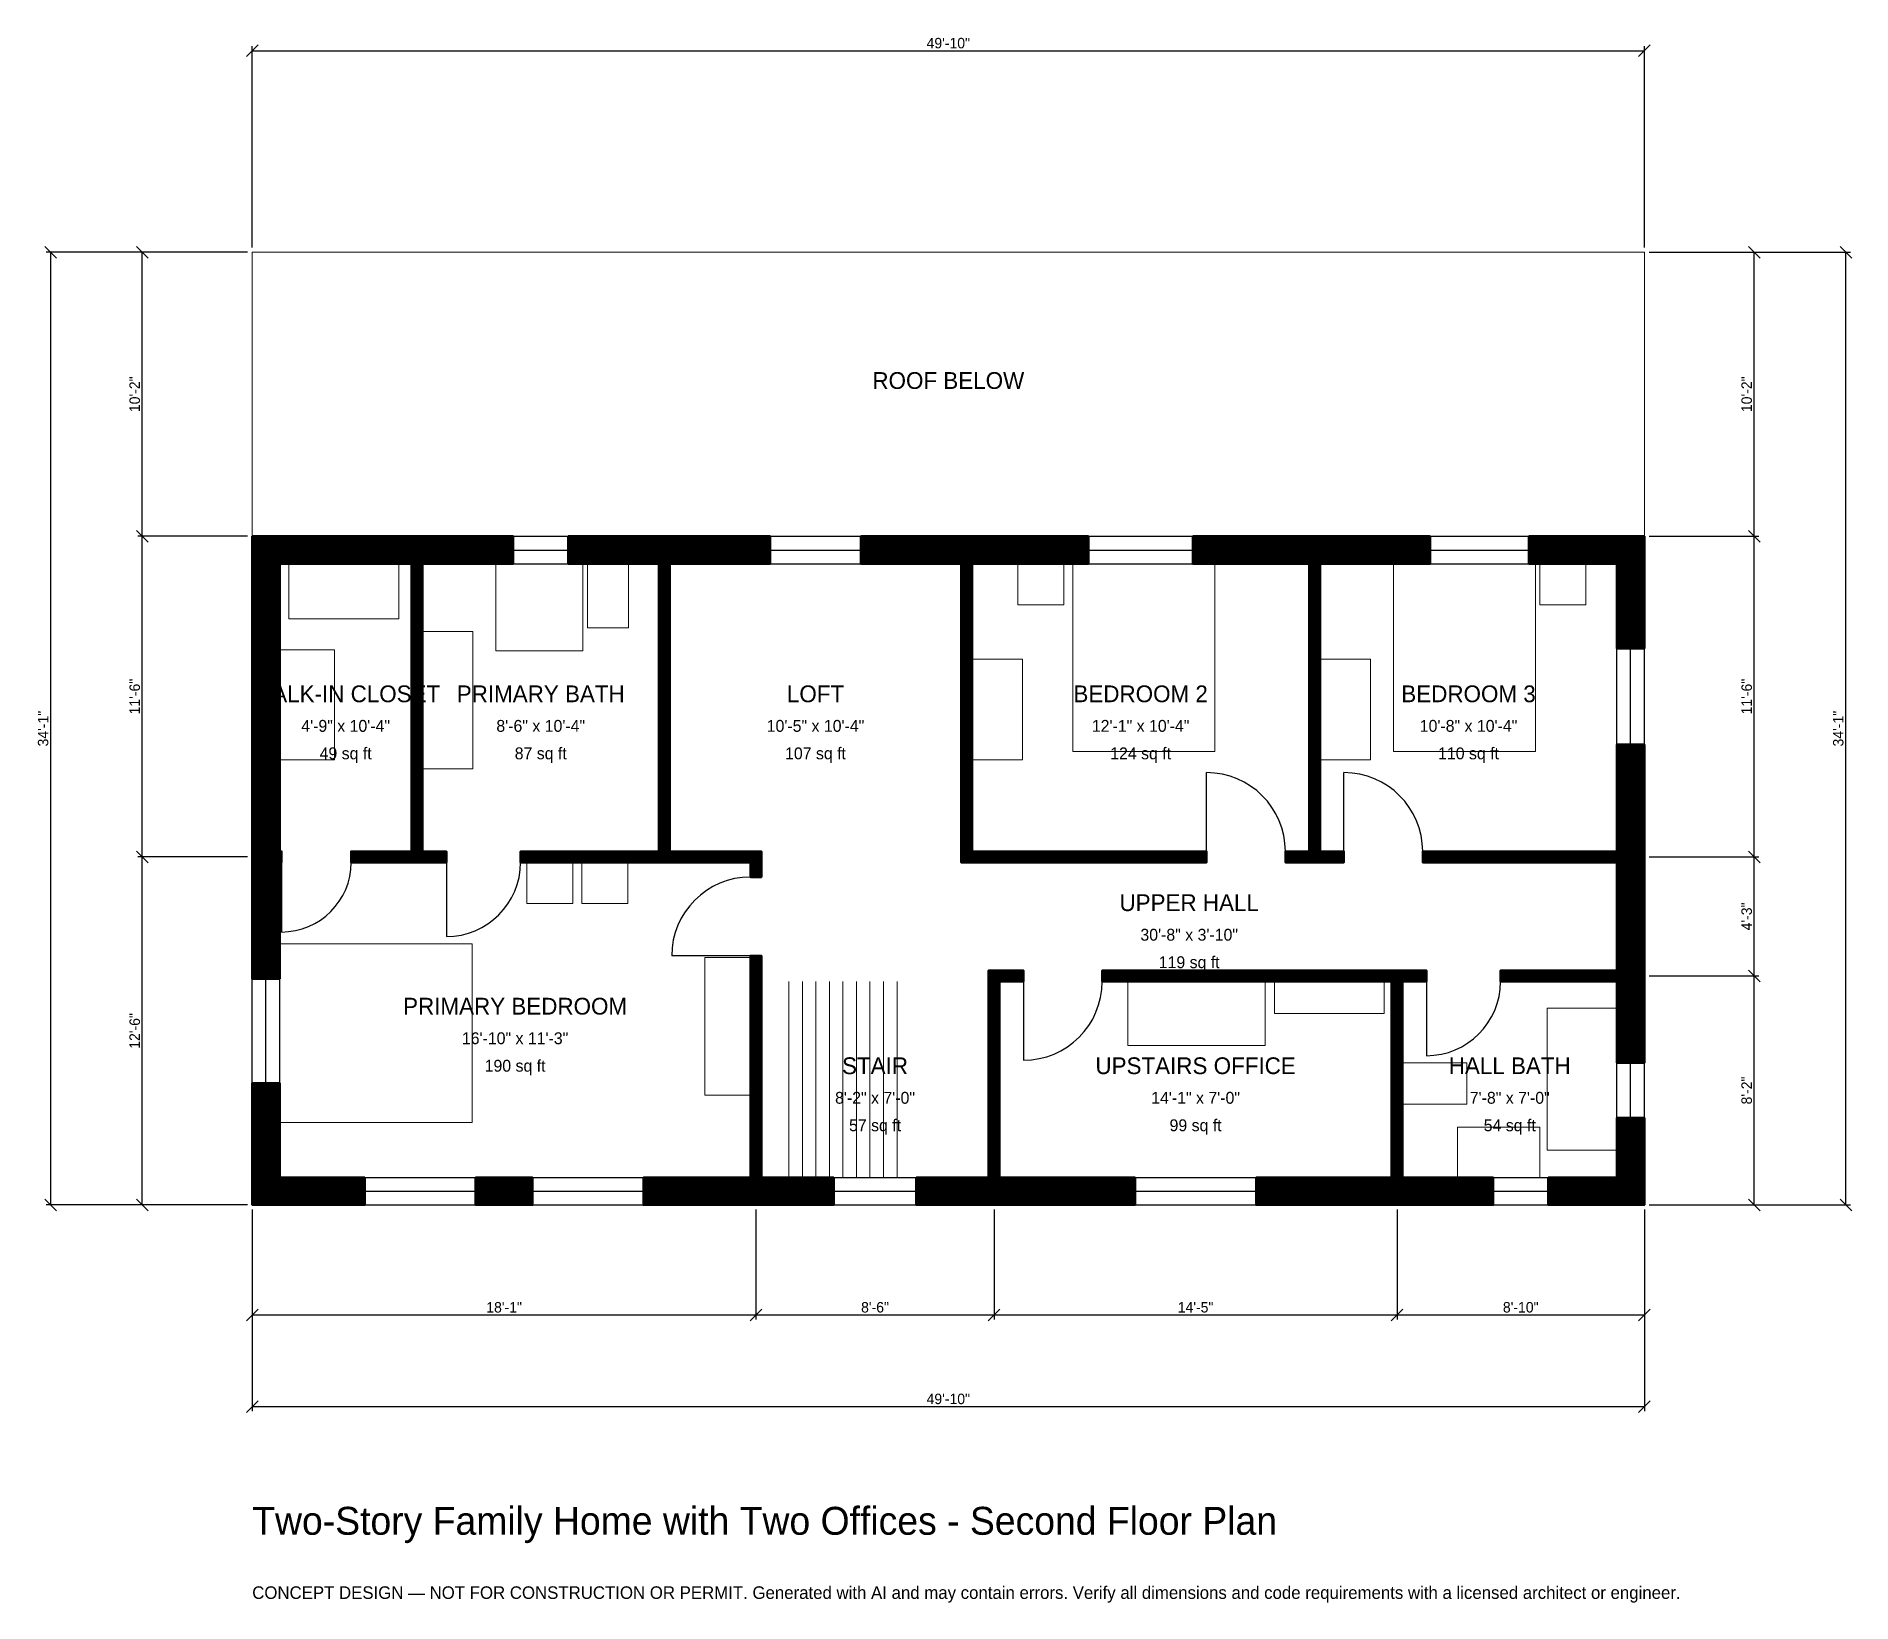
# Model space of a CAD drawing. Header units: inches. Extents: x -93 to 688, y -171 to 502.
import ezdxf
from ezdxf.enums import TextEntityAlignment as Align

# ---------------------------------------------------------------- set-up
doc = ezdxf.new("R2010")
doc.units = ezdxf.units.IN
doc.header["$MEASUREMENT"] = 0
doc.linetypes.add('DASHED', pattern=[0.6, 0.5, -0.1])
for name, color, linetype, lineweight in [('A-ANNO-DIMS', 1, 'Continuous', 13), ('A-ANNO-TEXT', 7, 'Continuous', 18), ('A-AREA-IDEN', 7, 'Continuous', 18), ('A-DOOR', 2, 'Continuous', 25), ('A-FLOR-FIXT', 9, 'Continuous', 13), ('A-FLOR-STRS', 3, 'Continuous', 18), ('A-FURN', 9, 'Continuous', 13), ('A-GLAZ', 4, 'Continuous', 25), ('A-SITE-PAVE', 8, 'Continuous', 13), ('A-WALL', 7, 'Continuous', 50), ('A-WALL-PATT', 8, 'Continuous', 13)]:
    doc.layers.add(name, color=color, linetype=linetype, lineweight=lineweight)
doc.dimstyles.new('PLAN', dxfattribs={"dimtxt": 4.5, "dimasz": 3, "dimexe": 2, "dimexo": 2, "dimgap": 1, "dimtad": 1, "dimdec": 0, "dimlunit": 4, "dimtsz": 2.5, "dimcen": 2.5, "dimclrd": 1, "dimclre": 1, "dimazin": 3, "dimtfac": 1, "dimtmove": 0, "dimatfit": 3})

msp = doc.modelspace()

# ---------------------------------------------------------------- hatches: boundary and pattern name
at = {"layer": 'A-WALL-PATT'}
h = msp.add_hatch(dxfattribs=at)
h.set_pattern_fill('ANSI31', color=8, scale=0.8)
h.paths.add_polyline_path([(316.5354, 0), (316.5354, 0), (312.9921, 0), (285.4331, 0), (285.4331, 11.811), (312.9921, 11.811), (316.5354, 11.811), (316.5354, 96.063), (316.5354, 100.7874), (321.2598, 100.7874), (331.4961, 100.7874), (331.4961, 96.063), (321.2598, 96.063), (321.2598, 11.811), (324.8031, 11.811), (379.5276, 11.811), (379.5276, 0), (324.8031, 0), (321.2598, 0), (321.2598, 0), (316.5354, 0)])
h.paths.add_polyline_path([(222.4409, 0), (218.8976, 0), (218.8976, 0), (214.1732, 0), (214.1732, 0), (210.6299, 0), (168.1759, 0), (168.1759, 11.811), (210.6299, 11.811), (214.1732, 11.811), (214.1732, 96.063), (214.1732, 100.7874), (214.1732, 107.0866), (218.8976, 107.0866), (218.8976, 100.7874), (218.8976, 96.063), (218.8976, 11.811), (222.4409, 11.811), (250, 11.811), (250, 0), (222.4409, 0)])
h.paths.add_polyline_path([(95.9974, 0), (95.9974, 11.811), (120.5381, 11.811), (120.5381, 0), (95.9974, 0)])
h.paths.add_polyline_path([(11.811, 0), (11.811, 0), (0, 0), (0, 0), (0, 0), (0, 11.811), (0, 11.811), (0, 52.3622), (11.811, 52.3622), (11.811, 11.811), (48.3596, 11.811), (48.3596, 0), (11.811, 0)])
h.paths.add_polyline_path([(0, 143.7008), (0, 147.2441), (0, 147.2441), (0, 151.9685), (0, 151.9685), (0, 155.5118), (0, 275.5906), (0, 275.5906), (0, 287.4016), (0, 287.4016), (0, 287.4016), (11.811, 287.4016), (11.811, 287.4016), (64.9606, 287.4016), (68.5039, 287.4016), (68.5039, 287.4016), (73.2283, 287.4016), (73.2283, 287.4016), (76.7717, 287.4016), (112.2047, 287.4016), (112.2047, 275.5906), (76.7717, 275.5906), (73.2283, 275.5906), (73.2283, 151.9685), (83.4646, 151.9685), (83.4646, 147.2441), (73.2283, 147.2441), (68.5039, 147.2441), (42.5197, 147.2441), (42.5197, 151.9685), (68.5039, 151.9685), (68.5039, 275.5906), (64.9606, 275.5906), (11.811, 275.5906), (11.811, 155.5118), (11.811, 151.9685), (12.5984, 151.9685), (12.5984, 147.2441), (11.811, 147.2441), (11.811, 143.7008), (11.811, 97.2441), (0, 97.2441), (0, 143.7008)])
h.paths.add_polyline_path([(171.2598, 287.4016), (174.8031, 287.4016), (174.8031, 287.4016), (179.5276, 287.4016), (179.5276, 287.4016), (183.0709, 287.4016), (222.6378, 287.4016), (222.6378, 275.5906), (183.0709, 275.5906), (179.5276, 275.5906), (179.5276, 151.9685), (214.1732, 151.9685), (218.8976, 151.9685), (218.8976, 147.2441), (218.8976, 140.9449), (214.1732, 140.9449), (214.1732, 147.2441), (179.5276, 147.2441), (174.8031, 147.2441), (115.3543, 147.2441), (115.3543, 151.9685), (174.8031, 151.9685), (174.8031, 275.5906), (171.2598, 275.5906), (135.8268, 275.5906), (135.8268, 287.4016), (171.2598, 287.4016)])
h.paths.add_polyline_path([(301.1811, 287.4016), (304.7244, 287.4016), (304.7244, 287.4016), (309.4488, 287.4016), (309.4488, 287.4016), (312.9921, 287.4016), (359.4488, 287.4016), (359.4488, 275.5906), (312.9921, 275.5906), (309.4488, 275.5906), (309.4488, 151.9685), (410.2362, 151.9685), (410.2362, 147.2441), (309.4488, 147.2441), (304.7244, 147.2441), (304.7244, 151.9685), (304.7244, 275.5906), (301.1811, 275.5906), (261.6142, 275.5906), (261.6142, 287.4016), (301.1811, 287.4016)])
h.paths.add_polyline_path([(450.7874, 287.4016), (454.3307, 287.4016), (454.3307, 287.4016), (459.0551, 287.4016), (459.0551, 287.4016), (462.5984, 287.4016), (506.2992, 287.4016), (506.2992, 275.5906), (462.5984, 275.5906), (459.0551, 275.5906), (459.0551, 151.9685), (469.2913, 151.9685), (469.2913, 147.2441), (459.0551, 147.2441), (454.3307, 147.2441), (444.0945, 147.2441), (444.0945, 151.9685), (454.3307, 151.9685), (454.3307, 275.5906), (450.7874, 275.5906), (404.3307, 275.5906), (404.3307, 287.4016), (450.7874, 287.4016)])
h.paths.add_polyline_path([(586.6142, 287.4016), (586.6142, 287.4016), (598.4252, 287.4016), (598.4252, 287.4016), (598.4252, 287.4016), (598.4252, 275.5906), (598.4252, 275.5906), (598.4252, 239.1732), (586.6142, 239.1732), (586.6142, 275.5906), (548.8189, 275.5906), (548.8189, 287.4016), (586.6142, 287.4016)])
h.paths.add_polyline_path([(598.4252, 155.5118), (598.4252, 151.9685), (598.4252, 151.9685), (598.4252, 147.2441), (598.4252, 147.2441), (598.4252, 143.7008), (598.4252, 104.3307), (598.4252, 100.7874), (598.4252, 100.7874), (598.4252, 96.063), (598.4252, 96.063), (598.4252, 92.5197), (598.4252, 61.0236), (586.6142, 61.0236), (586.6142, 92.5197), (586.6142, 96.063), (536.6142, 96.063), (536.6142, 100.7874), (586.6142, 100.7874), (586.6142, 104.3307), (586.6142, 143.7008), (586.6142, 147.2441), (503.1496, 147.2441), (503.1496, 151.9685), (586.6142, 151.9685), (586.6142, 155.5118), (586.6142, 197.8346), (598.4252, 197.8346), (598.4252, 155.5118)])
h.paths.add_polyline_path([(598.4252, 11.811), (598.4252, 11.811), (598.4252, 0), (598.4252, 0), (598.4252, 0), (586.6142, 0), (586.6142, 0), (557.0866, 0), (557.0866, 11.811), (586.6142, 11.811), (586.6142, 37.4016), (598.4252, 37.4016), (598.4252, 11.811)])
h.paths.add_polyline_path([(498.0315, 0), (494.4882, 0), (494.4882, 0), (489.7638, 0), (489.7638, 0), (486.2205, 0), (431.4961, 0), (431.4961, 11.811), (486.2205, 11.811), (489.7638, 11.811), (489.7638, 96.063), (365.3543, 96.063), (365.3543, 100.7874), (489.7638, 100.7874), (494.4882, 100.7874), (504.7244, 100.7874), (504.7244, 96.063), (494.4882, 96.063), (494.4882, 11.811), (498.0315, 11.811), (533.4646, 11.811), (533.4646, 0), (498.0315, 0)])

# ---------------------------------------------------------------- linework, layer by layer
at = {"layer": 'A-DOOR'}
for p, q in [((410.2362, 151.9685), (410.2362, 185.8268)), ((469.2913, 151.9685), (469.2913, 185.8268)), ((12.5984, 147.2441), (12.5984, 117.3228)), ((83.4646, 147.2441), (83.4646, 115.3543)), ((214.1732, 107.0866), (180.315, 107.0866)), ((331.4961, 96.063), (331.4961, 62.2047)), ((504.7244, 96.063), (504.7244, 64.1732))]:
    msp.add_line(p, q, dxfattribs=at)
for centre, radius, start, end in [((410.2362, 151.9685), 33.8583, 0, 90), ((469.2913, 151.9685), 33.8583, 0, 90), ((12.5984, 147.2441), 29.9213, 270, 360), ((83.4646, 147.2441), 31.8898, 270, 360), ((214.1732, 107.0866), 33.8583, 90, 180), ((331.4961, 96.063), 33.8583, 270, 360), ((504.7244, 96.063), 31.8898, 270, 360)]:
    msp.add_arc(centre, radius, start, end, dxfattribs=at)
at = {"layer": 'A-FLOR-FIXT'}
for points in [[(104.7244, 238.189), (142.126, 238.189), (142.126, 275.5906), (104.7244, 275.5906)], [(144.0945, 248.0315), (161.811, 248.0315), (161.811, 275.5906), (144.0945, 275.5906)], [(73.2283, 187.4016), (94.8819, 187.4016), (94.8819, 246.4567), (73.2283, 246.4567)], [(556.6929, 23.622), (586.6142, 23.622), (586.6142, 84.6457), (556.6929, 84.6457)], [(494.4882, 43.3071), (522.0472, 43.3071), (522.0472, 61.0236), (494.4882, 61.0236)], [(518.1102, 11.811), (553.5433, 11.811), (553.5433, 33.4646), (518.1102, 33.4646)]]:
    msp.add_lwpolyline(points, close=True, dxfattribs=at)
at = {"layer": 'A-FLOR-STRS'}
for p, q in [((230.7087, 11.811), (230.7087, 96.063)), ((236.5157, 11.811), (236.5157, 96.063)), ((242.3228, 11.811), (242.3228, 96.063)), ((248.1299, 11.811), (248.1299, 96.063)), ((253.937, 11.811), (253.937, 96.063)), ((259.7441, 11.811), (259.7441, 96.063)), ((265.5512, 11.811), (265.5512, 96.063)), ((271.3583, 11.811), (271.3583, 96.063)), ((277.1654, 11.811), (277.1654, 96.063))]:
    msp.add_line(p, q, dxfattribs=at)
at = {"layer": 'A-FURN'}
for points in [[(15.748, 251.9685), (62.9921, 251.9685), (62.9921, 275.5906), (15.748, 275.5906)], [(329.1339, 257.874), (348.8189, 257.874), (348.8189, 275.5906), (329.1339, 275.5906)], [(352.7559, 194.8819), (413.7795, 194.8819), (413.7795, 275.5906), (352.7559, 275.5906)], [(490.5512, 194.8819), (551.5748, 194.8819), (551.5748, 275.5906), (490.5512, 275.5906)], [(553.5433, 257.874), (573.2283, 257.874), (573.2283, 275.5906), (553.5433, 275.5906)], [(11.811, 191.3386), (35.4331, 191.3386), (35.4331, 238.5827), (11.811, 238.5827)], [(309.4488, 191.3386), (331.1024, 191.3386), (331.1024, 234.6457), (309.4488, 234.6457)], [(459.0551, 191.3386), (480.7087, 191.3386), (480.7087, 234.6457), (459.0551, 234.6457)], [(118.1102, 129.5276), (137.7953, 129.5276), (137.7953, 147.2441), (118.1102, 147.2441)], [(141.7323, 129.5276), (161.4173, 129.5276), (161.4173, 147.2441), (141.7323, 147.2441)], [(11.811, 35.4331), (94.4882, 35.4331), (94.4882, 112.2047), (11.811, 112.2047)], [(194.4882, 47.2441), (214.1732, 47.2441), (214.1732, 106.2992), (194.4882, 106.2992)], [(376.378, 68.5039), (435.4331, 68.5039), (435.4331, 96.063), (376.378, 96.063)], [(439.3701, 82.2835), (486.6142, 82.2835), (486.6142, 96.063), (439.3701, 96.063)]]:
    msp.add_lwpolyline(points, close=True, dxfattribs=at)
at = {"layer": 'A-GLAZ'}
for p, q in [((112.2047, 287.4016), (135.8268, 287.4016)), ((112.2047, 281.4961), (135.8268, 281.4961)), ((222.6378, 287.4016), (261.6142, 287.4016)), ((222.6378, 281.4961), (261.6142, 281.4961)), ((359.4488, 287.4016), (404.3307, 287.4016)), ((359.4488, 281.4961), (404.3307, 281.4961)), ((506.2992, 287.4016), (548.8189, 287.4016)), ((506.2992, 281.4961), (548.8189, 281.4961)), ((112.2047, 275.5906), (135.8268, 275.5906)), ((222.6378, 275.5906), (261.6142, 275.5906)), ((359.4488, 275.5906), (404.3307, 275.5906)), ((506.2992, 275.5906), (548.8189, 275.5906)), ((586.6142, 197.8346), (586.6142, 239.1732)), ((592.5197, 197.8346), (592.5197, 239.1732)), ((598.4252, 197.8346), (598.4252, 239.1732)), ((0, 52.3622), (0, 97.2441)), ((5.9055, 52.3622), (5.9055, 97.2441)), ((11.811, 52.3622), (11.811, 97.2441)), ((586.6142, 37.4016), (586.6142, 61.0236)), ((592.5197, 37.4016), (592.5197, 61.0236)), ((598.4252, 37.4016), (598.4252, 61.0236)), ((48.3596, 11.811), (95.9974, 11.811)), ((120.5381, 11.811), (168.1759, 11.811)), ((250, 11.811), (285.4331, 11.811)), ((379.5276, 11.811), (431.4961, 11.811)), ((533.4646, 11.811), (557.0866, 11.811)), ((48.3596, 5.9055), (95.9974, 5.9055)), ((48.3596, 0), (95.9974, 0)), ((120.5381, 5.9055), (168.1759, 5.9055)), ((120.5381, 0), (168.1759, 0)), ((250, 5.9055), (285.4331, 5.9055)), ((250, 0), (285.4331, 0)), ((379.5276, 5.9055), (431.4961, 5.9055)), ((379.5276, 0), (431.4961, 0)), ((533.4646, 5.9055), (557.0866, 5.9055)), ((533.4646, 0), (557.0866, 0))]:
    msp.add_line(p, q, dxfattribs=at)
at = {"layer": 'A-SITE-PAVE', "linetype": 'DASHED'}
msp.add_lwpolyline([(0, 287.4016), (598.4252, 287.4016), (598.4252, 409.4488), (0, 409.4488)], close=True, dxfattribs=at)
at = {"layer": 'A-WALL'}
for points in [[(0, 143.7008), (0, 147.2441), (0, 147.2441), (0, 151.9685), (0, 151.9685), (0, 155.5118), (0, 275.5906), (0, 275.5906), (0, 287.4016), (0, 287.4016), (0, 287.4016), (11.811, 287.4016), (11.811, 287.4016), (64.9606, 287.4016), (68.5039, 287.4016), (68.5039, 287.4016), (73.2283, 287.4016), (73.2283, 287.4016), (76.7717, 287.4016), (112.2047, 287.4016), (112.2047, 275.5906), (76.7717, 275.5906), (73.2283, 275.5906), (73.2283, 151.9685), (83.4646, 151.9685), (83.4646, 147.2441), (73.2283, 147.2441), (68.5039, 147.2441), (42.5197, 147.2441), (42.5197, 151.9685), (68.5039, 151.9685), (68.5039, 275.5906), (64.9606, 275.5906), (11.811, 275.5906), (11.811, 155.5118), (11.811, 151.9685), (12.5984, 151.9685), (12.5984, 147.2441), (11.811, 147.2441), (11.811, 143.7008), (11.811, 97.2441), (0, 97.2441), (0, 143.7008)], [(171.2598, 287.4016), (174.8031, 287.4016), (174.8031, 287.4016), (179.5276, 287.4016), (179.5276, 287.4016), (183.0709, 287.4016), (222.6378, 287.4016), (222.6378, 275.5906), (183.0709, 275.5906), (179.5276, 275.5906), (179.5276, 151.9685), (214.1732, 151.9685), (218.8976, 151.9685), (218.8976, 147.2441), (218.8976, 140.9449), (214.1732, 140.9449), (214.1732, 147.2441), (179.5276, 147.2441), (174.8031, 147.2441), (115.3543, 147.2441), (115.3543, 151.9685), (174.8031, 151.9685), (174.8031, 275.5906), (171.2598, 275.5906), (135.8268, 275.5906), (135.8268, 287.4016), (171.2598, 287.4016)], [(301.1811, 287.4016), (304.7244, 287.4016), (304.7244, 287.4016), (309.4488, 287.4016), (309.4488, 287.4016), (312.9921, 287.4016), (359.4488, 287.4016), (359.4488, 275.5906), (312.9921, 275.5906), (309.4488, 275.5906), (309.4488, 151.9685), (410.2362, 151.9685), (410.2362, 147.2441), (309.4488, 147.2441), (304.7244, 147.2441), (304.7244, 151.9685), (304.7244, 275.5906), (301.1811, 275.5906), (261.6142, 275.5906), (261.6142, 287.4016), (301.1811, 287.4016)], [(450.7874, 287.4016), (454.3307, 287.4016), (454.3307, 287.4016), (459.0551, 287.4016), (459.0551, 287.4016), (462.5984, 287.4016), (506.2992, 287.4016), (506.2992, 275.5906), (462.5984, 275.5906), (459.0551, 275.5906), (459.0551, 151.9685), (469.2913, 151.9685), (469.2913, 147.2441), (459.0551, 147.2441), (454.3307, 147.2441), (444.0945, 147.2441), (444.0945, 151.9685), (454.3307, 151.9685), (454.3307, 275.5906), (450.7874, 275.5906), (404.3307, 275.5906), (404.3307, 287.4016), (450.7874, 287.4016)], [(586.6142, 287.4016), (586.6142, 287.4016), (598.4252, 287.4016), (598.4252, 287.4016), (598.4252, 287.4016), (598.4252, 275.5906), (598.4252, 275.5906), (598.4252, 239.1732), (586.6142, 239.1732), (586.6142, 275.5906), (548.8189, 275.5906), (548.8189, 287.4016), (586.6142, 287.4016)], [(598.4252, 155.5118), (598.4252, 151.9685), (598.4252, 151.9685), (598.4252, 147.2441), (598.4252, 147.2441), (598.4252, 143.7008), (598.4252, 104.3307), (598.4252, 100.7874), (598.4252, 100.7874), (598.4252, 96.063), (598.4252, 96.063), (598.4252, 92.5197), (598.4252, 61.0236), (586.6142, 61.0236), (586.6142, 92.5197), (586.6142, 96.063), (536.6142, 96.063), (536.6142, 100.7874), (586.6142, 100.7874), (586.6142, 104.3307), (586.6142, 143.7008), (586.6142, 147.2441), (503.1496, 147.2441), (503.1496, 151.9685), (586.6142, 151.9685), (586.6142, 155.5118), (586.6142, 197.8346), (598.4252, 197.8346), (598.4252, 155.5118)], [(222.4409, 0), (218.8976, 0), (218.8976, 0), (214.1732, 0), (214.1732, 0), (210.6299, 0), (168.1759, 0), (168.1759, 11.811), (210.6299, 11.811), (214.1732, 11.811), (214.1732, 96.063), (214.1732, 100.7874), (214.1732, 107.0866), (218.8976, 107.0866), (218.8976, 100.7874), (218.8976, 96.063), (218.8976, 11.811), (222.4409, 11.811), (250, 11.811), (250, 0), (222.4409, 0)], [(316.5354, 0), (316.5354, 0), (312.9921, 0), (285.4331, 0), (285.4331, 11.811), (312.9921, 11.811), (316.5354, 11.811), (316.5354, 96.063), (316.5354, 100.7874), (321.2598, 100.7874), (331.4961, 100.7874), (331.4961, 96.063), (321.2598, 96.063), (321.2598, 11.811), (324.8031, 11.811), (379.5276, 11.811), (379.5276, 0), (324.8031, 0), (321.2598, 0), (321.2598, 0), (316.5354, 0)], [(498.0315, 0), (494.4882, 0), (494.4882, 0), (489.7638, 0), (489.7638, 0), (486.2205, 0), (431.4961, 0), (431.4961, 11.811), (486.2205, 11.811), (489.7638, 11.811), (489.7638, 96.063), (365.3543, 96.063), (365.3543, 100.7874), (489.7638, 100.7874), (494.4882, 100.7874), (504.7244, 100.7874), (504.7244, 96.063), (494.4882, 96.063), (494.4882, 11.811), (498.0315, 11.811), (533.4646, 11.811), (533.4646, 0), (498.0315, 0)], [(11.811, 0), (11.811, 0), (0, 0), (0, 0), (0, 0), (0, 11.811), (0, 11.811), (0, 52.3622), (11.811, 52.3622), (11.811, 11.811), (48.3596, 11.811), (48.3596, 0), (11.811, 0)], [(598.4252, 11.811), (598.4252, 11.811), (598.4252, 0), (598.4252, 0), (598.4252, 0), (586.6142, 0), (586.6142, 0), (557.0866, 0), (557.0866, 11.811), (586.6142, 11.811), (586.6142, 37.4016), (598.4252, 37.4016), (598.4252, 11.811)], [(95.9974, 0), (95.9974, 11.811), (120.5381, 11.811), (120.5381, 0), (95.9974, 0)]]:
    msp.add_lwpolyline(points, close=True, dxfattribs=at)

# ---------------------------------------------------------------- texts
at = {"layer": 'A-ANNO-TEXT'}
for s, height, p in [('Two-Story Family Home with Two Offices - Second Floor Plan', 12, (0, -141.7323)), ('CONCEPT DESIGN — NOT FOR CONSTRUCTION OR PERMIT. Generated with AI and may contain errors. Verify all dimensions and code requirements with a licensed architect or engineer.', 5.4, (0, -169.2913))]:
    msp.add_text(s, height=height, dxfattribs=at).set_placement(p)
at = {"layer": 'A-AREA-IDEN'}
for s, height, p in [('ROOF BELOW', 7.2, (299.2126, 354.3307)), ('WALK-IN CLOSET', 7.2, (40.1575, 219.685)), ('PRIMARY BATH', 7.2, (124.0157, 219.685)), ('LOFT', 7.2, (242.126, 219.685)), ('BEDROOM 2', 7.2, (381.8898, 219.685)), ('BEDROOM 3', 7.2, (522.8346, 219.685)), ('4\'-9" x 10\'-4"', 5.1, (40.1575, 205.9055)), ('8\'-6" x 10\'-4"', 5.1, (124.0157, 205.9055)), ('10\'-5" x 10\'-4"', 5.1, (242.126, 205.9055)), ('12\'-1" x 10\'-4"', 5.1, (381.8898, 205.9055)), ('10\'-8" x 10\'-4"', 5.1, (522.8346, 205.9055)), ('49 sq ft', 5.1, (40.1575, 194.0945)), ('87 sq ft', 5.1, (124.0157, 194.0945)), ('107 sq ft', 5.1, (242.126, 194.0945)), ('124 sq ft', 5.1, (381.8898, 194.0945)), ('110 sq ft', 5.1, (522.8346, 194.0945)), ('UPPER HALL', 7.2, (402.7559, 129.9213)), ('30\'-8" x 3\'-10"', 5.1, (402.7559, 116.1417)), ('119 sq ft', 5.1, (402.7559, 104.3307)), ('PRIMARY BEDROOM', 7.2, (112.9921, 85.4331)), ('16\'-10" x 11\'-3"', 5.1, (112.9921, 71.6535)), ('190 sq ft', 5.1, (112.9921, 59.8425)), ('STAIR', 7.2, (267.7165, 59.8425)), ('UPSTAIRS OFFICE', 7.2, (405.5118, 59.8425)), ('HALL BATH', 7.2, (540.5512, 59.8425)), ('8\'-2" x 7\'-0"', 5.1, (267.7165, 46.063)), ('14\'-1" x 7\'-0"', 5.1, (405.5118, 46.063)), ('7\'-8" x 7\'-0"', 5.1, (540.5512, 46.063)), ('57 sq ft', 5.1, (267.7165, 34.252)), ('99 sq ft', 5.1, (405.5118, 34.252)), ('54 sq ft', 5.1, (540.5512, 34.252))]:
    msp.add_text(s, height=height, dxfattribs=at).set_placement(p, align=Align.MIDDLE_CENTER)

# ---------------------------------------------------------------- dimensions: what is measured, and where the dimension line sits
at = {"layer": 'A-ANNO-DIMS'}
for base, p1, p2, text in [((0, 496.063), (0, 409.4488), (598.4252, 409.4488), '49\'-10"'), ((0, -47.2441), (0, 0), (216.5354, 0), '18\'-1"'), ((0, -86.6142), (0, 0), (598.4252, 0), '49\'-10"'), ((216.5354, -47.2441), (216.5354, 0), (318.8976, 0), '8\'-6"'), ((318.8976, -47.2441), (318.8976, 0), (492.126, 0), '14\'-5"'), ((492.126, -47.2441), (492.126, 0), (598.4252, 0), '8\'-10"')]:
    msp.add_linear_dim(base=base, p1=p1, p2=p2, text=text, dimstyle='PLAN', dxfattribs=at).render()
for base, p1, p2, text in [((-86.6142, 0), (0, 0), (0, 409.4488), '34\'-1"'), ((-47.2441, 287.4016), (0, 287.4016), (0, 409.4488), '10\'-2"'), ((645.6693, 287.4016), (598.4252, 287.4016), (598.4252, 409.4488), '10\'-2"'), ((685.0394, 0), (598.4252, 0), (598.4252, 409.4488), '34\'-1"'), ((-47.2441, 149.6063), (0, 149.6063), (0, 287.4016), '11\'-6"'), ((645.6693, 149.6063), (598.4252, 149.6063), (598.4252, 287.4016), '11\'-6"'), ((-47.2441, 0), (0, 0), (0, 149.6063), '12\'-6"'), ((645.6693, 98.4252), (598.4252, 98.4252), (598.4252, 149.6063), '4\'-3"'), ((645.6693, 0), (598.4252, 0), (598.4252, 98.4252), '8\'-2"')]:
    msp.add_linear_dim(base=base, p1=p1, p2=p2, angle=90, text=text, dimstyle='PLAN', dxfattribs=at).render()

doc.saveas('drawing.dxf')
